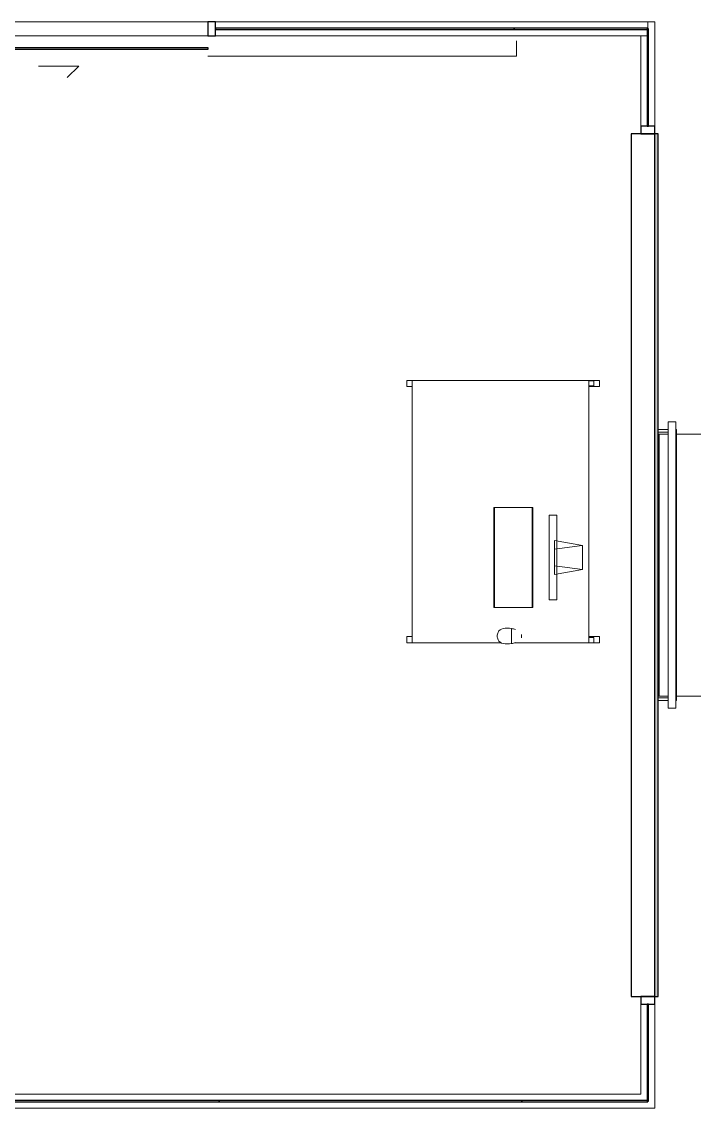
# Model space of a CAD drawing. Header units: millimetres. Extents: x -64292 to 329, y -3854 to 56761.
# Drawn here: x -22670 to -19335, y 13598 to 18989 of the extents above; entities that cross this region are included whole.
import ezdxf

# ---------------------------------------------------------------- set-up
doc = ezdxf.new("R2010")
doc.units = ezdxf.units.MM
doc.header["$MEASUREMENT"] = 0
for name, color, linetype, lineweight in [('A-DETL-GENF', 92, 'Continuous', 13), ('A-DOOR', 31, 'Continuous', 13), ('A-GLAZ-CURT', 52, 'Continuous', 13), ('A-GLAZ-CWMG', 51, 'Continuous', 13), ('A-WALL-PATT', 111, 'Continuous', 13), ('E-ELEC-EQPM', 71, 'Continuous', 13), ('I-FURN', 30, 'Continuous', 13), ('I-WALL', 2, 'Continuous', 13), ('Q-CASE', 31, 'Continuous', 13), ('Q-SPCQ', 91, 'Continuous', 13)]:
    doc.layers.add(name, color=color, linetype=linetype, lineweight=lineweight)

# ---------------------------------------------------------------- blocks, each defined once
blk = doc.blocks.new('System Panel - Glazed 6mm_Centre-9908075-GA PLAN - LEVEL 11')
at = {"layer": 'A-GLAZ-CURT', "lineweight": 30}
for p, q in [((241, 3), (-241, 3)), ((-241, 3), (-241, -3)), ((241, -3), (241, 3)), ((-241, -3), (241, -3))]:
    blk.add_line(p, q, dxfattribs=at)
blk = doc.blocks.new('Electrical Equipment_Fixed TV Screen_SCR-002 - SCR-002_10-9916045-GA PLAN - LEVEL 11')
at = {"layer": 'E-ELEC-EQPM'}
for p, q in [((-234, 0), (-234, -50.8)), ((-221.2, 0), (-221.2, -50.8)), ((1097.2, 0), (-221.2, 0)), ((1097.2, -50.8), (1097.2, 0)), ((-234, -50.8), (-272, -50.8)), ((-272, -50.8), (-272, -88.9)), ((-221.2, -50.8), (-272, -50.8)), ((-272, -50.8), (-272, -88.9)), ((1148, -50.8), (-272, -50.8)), ((-272, -50.8), (-272, -88.9)), ((1109.9, 0), (-234, 0)), ((1097.2, -50.8), (-221.2, -50.8)), ((867.2, 0), (-92.8, 0)), ((1148, -50.8), (1097.2, -50.8)), ((1109.9, -50.8), (1109.9, 0)), ((1148, -50.8), (1109.9, -50.8)), ((1148, -88.9), (1148, -50.8)), ((1148, -88.9), (1148, -50.8)), ((1148, -88.9), (1148, -50.8)), ((-272, -88.9), (-234, -88.9)), ((-272, -88.9), (1148, -88.9)), ((-272, -88.9), (1148, -88.9)), ((-234, -88.9), (-234, -92.3)), ((-234, -92.3), (1109.9, -92.3)), ((1109.9, -88.9), (1148, -88.9)), ((1109.9, -92.3), (1109.9, -88.9))]:
    blk.add_line(p, q, dxfattribs=at)
blk = doc.blocks.new('EEQ-PC-Monitor-_-Keyboard - WEQ-05-9001072-GA PLAN - LEVEL 11')
at = {"layer": 'E-ELEC-EQPM'}
for p, q in [((-210, -128.2), (-210, -165.3)), ((210, -128.2), (-210, -128.2)), ((210, -128.2), (210, -165.3)), ((-210, -165.3), (210, -165.3))]:
    blk.add_line(p, q, dxfattribs=at)
at = {"layer": 'I-FURN'}
for p, q in [((-84.2, -139.9), (-59.5, 0)), ((-59.5, 0), (59.5, -0.1)), ((-41.6, -139.9), (-59.3, -1.4)), ((41.6, -139.9), (59.5, -0.1)), ((59.5, -0.1), (84.2, -139.9)), ((84.2, -139.9), (-84.2, -139.9))]:
    blk.add_line(p, q, dxfattribs=at)
at = {"layer": 'Q-SPCQ'}
for p, q in [((247.3, -247.1), (-248, -247.1)), ((-248, -249.4), (-248, -247.1)), ((-248, -436.8), (-248, -249.4)), ((-248, -249.4), (247.3, -249.4)), ((247.3, -247.1), (247.3, -249.4)), ((247.3, -249.4), (247.3, -436.8)), ((380.9, -302.5), (398.2, -302.5)), ((352, -352.7), (427.1, -352.7)), ((352.1, -351.9), (427, -351.9)), ((352.9, -351.9), (352.9, -352.7)), ((352.9, -352.7), (352.9, -351.9)), ((426.2, -352.7), (426.2, -351.9)), ((426.2, -351.9), (426.2, -352.7)), ((-248, -439.9), (-248, -436.8)), ((247.3, -436.8), (-248, -436.8)), ((-248, -439.9), (247.3, -439.9)), ((247.3, -436.8), (247.3, -439.9))]:
    blk.add_line(p, q, dxfattribs=at)
for centre, radius, start, end in [((474.9, -373), 124.6, 170.6435, 189.7343), ((432.5, -365.7), 81.5, 156.5946, 170.2657), ((346.6, -365.7), 81.5, 9.7343, 23.4054), ((304.2, -373), 124.6, 350.2657, 9.3565), ((385.9, -388.2), 34.3, 189.7343, 244.5006), ((393.6, -372), 52.3, 244.5006, 265.4994), ((385.4, -372), 52.3, 274.5006, 295.4994), ((393.2, -388.2), 34.3, 295.4994, 350.2657)]:
    blk.add_arc(centre, radius, start, end, dxfattribs=at)
blk = doc.blocks.new('BVN_Joinery_FLAT STORE_JO-N-13 - BVN_Joinery_FLAT STORE_JO-N-13-8349981-GA PLAN - LEVEL 11')
at = {"layer": 'Q-CASE'}
for p, q in [((-581.5, 27.5), (-611.5, 27.5)), ((-611.5, -25), (-611.5, 27.5)), ((-585.3, 0), (-610.3, 0)), ((-585.3, -25), (-585.3, 0)), ((-581.5, 27.5), (-581.5, -25)), ((689.7, 27.5), (659.7, 27.5)), ((659.7, -25), (659.7, 27.5)), ((664.7, 0), (664.7, -25)), ((689.7, 0), (664.7, 0)), ((689.7, 27.5), (689.7, 0.1)), ((689.7, -25), (689.7, 0)), ((-611.5, -25), (-611.5, -900)), ((689.7, -25), (-611.5, -25)), ((-610.3, 0), (-610.3, -25)), ((689.7, -392.3), (689.7, -25)), ((689.7, -900), (689.7, -460.8)), ((-611.5, -900), (689.7, -900)), ((-611.5, -927.5), (-611.5, -900.1)), ((-581.5, -900.1), (-581.5, -927.5)), ((659.7, -927.5), (659.7, -900.1)), ((689.7, -900.1), (689.7, -927.5)), ((-611.5, -927.5), (-581.5, -927.5)), ((659.7, -927.5), (689.7, -927.5))]:
    blk.add_line(p, q, dxfattribs=at)
blk = doc.blocks.new('Rectangular Mullion - JEB_15 x 70mm-10456279-GA PLAN - LEVEL 11')
at = {"layer": 'A-GLAZ-CWMG'}
for p, q in [((-19599.6, 14114.9), (-19599.6, 13667.9)), ((-19529.6, 14114.9), (-19529.6, 13597.9))]:
    blk.add_line(p, q, dxfattribs=at)
blk = doc.blocks.new('System Panel - Glazed 6mm_Centre-9906496-GA PLAN - LEVEL 11')
at = {"layer": 'A-GLAZ-CURT', "lineweight": 30}
for p, q in [((750, 3), (-750, 3)), ((-750, 3), (-750, -3)), ((750, -3), (750, 3)), ((-750, -3), (750, -3))]:
    blk.add_line(p, q, dxfattribs=at)
blk = doc.blocks.new('System Panel - Glazed 6mm_Centre-10456283-GA PLAN - LEVEL 11')
at = {"layer": 'A-GLAZ-CURT', "lineweight": 30}
for p, q in [((312.7, 3), (-312.7, 3)), ((-312.7, 3), (-312.7, -3)), ((312.7, -3), (312.7, 3)), ((-312.7, -3), (312.7, -3))]:
    blk.add_line(p, q, dxfattribs=at)
blk = doc.blocks.new('DCW_Door_Glass Sliding Single - DCW_Door_Glass Sliding Single-9906524-GA PLAN - LEVEL 11')
at = {"layer": 'A-DETL-GENF'}
for p, q in [((-100, -185), (100, -185)), ((100, -185), (43.4, -241.6))]:
    blk.add_line(p, q, dxfattribs=at)
at = {"layer": 'A-DOOR', "lineweight": 30}
for p, q in [((-740.5, -92.5), (740.5, -92.5)), ((-740.5, -102.5), (-740.5, -92.5)), ((740.5, -102.5), (-740.5, -102.5)), ((740.5, -92.5), (740.5, -102.5))]:
    blk.add_line(p, q, dxfattribs=at)
at = {"layer": 'A-DOOR'}
for p, q in [((2271.5, -135), (2271.5, -60)), ((740.5, -135), (2271.5, -135))]:
    blk.add_line(p, q, dxfattribs=at)
blk = doc.blocks.new('System Panel - Glazed 6mm_Centre-9906520-GA PLAN - LEVEL 11')
at = {"layer": 'A-GLAZ-CURT', "lineweight": 30}
for p, q in [((740.5, 3), (-740.5, 3)), ((-740.5, 3), (-740.5, -3)), ((740.5, -3), (740.5, 3)), ((-740.5, -3), (740.5, -3))]:
    blk.add_line(p, q, dxfattribs=at)
blk = doc.blocks.new('Rectangular Mullion - JEB_15 x 70mm-9906491-GA PLAN - LEVEL 11')
at = {"layer": 'A-GLAZ-CWMG'}
for p, q in [((-21690.1, 13667.9), (-23190.1, 13667.9)), ((-21690.1, 13597.9), (-23190.1, 13597.9))]:
    blk.add_line(p, q, dxfattribs=at)
blk = doc.blocks.new('Rectangular Mullion - JEB_15 x 70mm-10456280-GA PLAN - LEVEL 11')
at = {"layer": 'A-GLAZ-CWMG'}
for p, q in [((-19599.6, 13667.9), (-20190.1, 13667.9)), ((-19529.6, 13597.9), (-20190.1, 13597.9))]:
    blk.add_line(p, q, dxfattribs=at)
blk = doc.blocks.new('Rectangular Mullion - JEB_15 x 70mm-9906518-GA PLAN - LEVEL 11')
at = {"layer": 'A-GLAZ-CWMG'}
for p, q in [((-21746.8, 18988.5), (-23227.8, 18988.5)), ((-21746.8, 18918.5), (-23227.8, 18918.5))]:
    blk.add_line(p, q, dxfattribs=at)
blk = doc.blocks.new('Rectangular Mullion - JEB_15 x 70mm-9906517-GA PLAN - LEVEL 11')
at = {"layer": 'A-GLAZ-CWMG'}
for p, q in [((-23227.8, 18988.5), (-24708.8, 18988.5)), ((-23227.8, 18918.5), (-24708.8, 18918.5))]:
    blk.add_line(p, q, dxfattribs=at)
blk = doc.blocks.new('System Panel - Glazed 6mm_Centre-10456326-GA PLAN - LEVEL 11')
at = {"layer": 'A-GLAZ-CURT', "lineweight": 30}
for p, q in [((331.6, 3), (-331.6, 3)), ((-331.6, 3), (-331.6, -3)), ((331.6, -3), (331.6, 3)), ((-331.6, -3), (331.6, -3))]:
    blk.add_line(p, q, dxfattribs=at)
blk = doc.blocks.new('Rectangular Mullion - JEB_15 x 70mm-10554891-GA PLAN - LEVEL 11')
at = {"layer": 'A-GLAZ-CWMG'}
for p, q in [((-19529.6, 18988.5), (-20227.8, 18988.5)), ((-19599.6, 18918.5), (-20227.8, 18918.5))]:
    blk.add_line(p, q, dxfattribs=at)
blk = doc.blocks.new('Rectangular Mullion - JEB_38 x 70mm-9906348-GA PLAN - LEVEL 11')
at = {"layer": 'A-GLAZ-CWMG', "lineweight": 30}
for p, q in [((-19, 35), (19, 35)), ((-19, -35), (-19, 35)), ((19, 35), (19, -35)), ((19, -35), (-19, -35))]:
    blk.add_line(p, q, dxfattribs=at)
blk = doc.blocks.new('System Panel - Glazed 6mm_Centre-10554889-GA PLAN - LEVEL 11')
at = {"layer": 'A-GLAZ-CURT', "lineweight": 30}
for p, q in [((241.5, 3), (-241.5, 3)), ((-241.5, 3), (-241.5, -3)), ((241.5, -3), (241.5, 3)), ((-241.5, -3), (241.5, -3))]:
    blk.add_line(p, q, dxfattribs=at)
blk = doc.blocks.new('Rectangular Mullion - JEB_15 x 70mm-10554890-GA PLAN - LEVEL 11')
at = {"layer": 'A-GLAZ-CWMG'}
for p, q in [((-19529.6, 18988.5), (-19529.6, 18470.6)), ((-19599.6, 18918.5), (-19599.6, 18470.6))]:
    blk.add_line(p, q, dxfattribs=at)
blk = doc.blocks.new('Rectangular Mullion - JEB_38 x 70mm-9907649-GA PLAN - LEVEL 11')
at = {"layer": 'A-GLAZ-CWMG', "lineweight": 30}
for p, q in [((-38, 35), (0, 35)), ((-38, -35), (-38, 35)), ((0, 35), (0, -35)), ((0, -35), (-38, -35))]:
    blk.add_line(p, q, dxfattribs=at)
blk = doc.blocks.new('Rectangular Mullion - JEB_38 x 70mm-9904427-GA PLAN - LEVEL 11')
at = {"layer": 'A-GLAZ-CWMG', "lineweight": 30}
for p, q in [((0, 35), (-38, 35)), ((-38, 35), (-38, -35)), ((0, -35), (0, 35)), ((-38, -35), (0, -35))]:
    blk.add_line(p, q, dxfattribs=at)
blk = doc.blocks.new('BVN_Project Room North Shelf - JO-N-31-V298-GA PLAN - LEVEL 11')
at = {"layer": 'Q-CASE'}
for p, q in [((-605.3, -53.5), (-605.3, -48.5)), ((694.7, -48.5), (-605.3, -48.5)), ((-605.3, -211.1), (-605.3, -53.5)), ((694.7, -53.5), (-605.3, -53.5)), ((694.7, -48.5), (694.7, -53.5)), ((694.7, -53.5), (694.7, -211.1)), ((-605.3, -293.5), (-605.3, -249.2)), ((694.7, -249.2), (694.7, -293.5)), ((-605.3, -298.5), (-605.3, -293.5)), ((694.7, -293.5), (-605.3, -293.5)), ((-605.3, -298.5), (694.7, -298.5)), ((694.7, -293.5), (694.7, -298.5))]:
    blk.add_line(p, q, dxfattribs=at)
blk = doc.blocks.new('DCW_Door_Glass Sliding Single - DCW_Door_Glass Sliding Single-V324-GA PLAN - LEVEL 11')
at = {"layer": 'A-DETL-GENF'}
for p, q in [((-100, -185), (100, -185)), ((100, -185), (43.4, -241.6))]:
    blk.add_line(p, q, dxfattribs=at)
at = {"layer": 'A-DOOR', "lineweight": 30}
for p, q in [((-740.5, -92.5), (740.5, -92.5)), ((-740.5, -102.5), (-740.5, -92.5)), ((740.5, -102.5), (-740.5, -102.5)), ((740.5, -92.5), (740.5, -102.5))]:
    blk.add_line(p, q, dxfattribs=at)
at = {"layer": 'A-DOOR'}
for p, q in [((2271.5, -135), (2271.5, -60)), ((740.5, -135), (2271.5, -135))]:
    blk.add_line(p, q, dxfattribs=at)
blk = doc.blocks.new('System Panel - Glazed 6mm_Centre-V321-GA PLAN - LEVEL 11')
at = {"layer": 'A-GLAZ-CURT', "lineweight": 30}
for p, q in [((740.5, 3), (-740.5, 3)), ((-740.5, 3), (-740.5, -3)), ((740.5, -3), (740.5, 3)), ((-740.5, -3), (740.5, -3))]:
    blk.add_line(p, q, dxfattribs=at)
blk = doc.blocks.new('Rectangular Mullion - JEB_15 x 70mm-V326-GA PLAN - LEVEL 11')
at = {"layer": 'A-GLAZ-CWMG'}
for p, q in [((-21746.8, 18988.5), (-23227.8, 18988.5)), ((-21746.8, 18918.5), (-23227.8, 18918.5))]:
    blk.add_line(p, q, dxfattribs=at)
blk = doc.blocks.new('Rectangular Mullion - JEB_15 x 70mm-V325-GA PLAN - LEVEL 11')
at = {"layer": 'A-GLAZ-CWMG'}
for p, q in [((-23227.8, 18988.5), (-24708.8, 18988.5)), ((-23227.8, 18918.5), (-24708.8, 18918.5))]:
    blk.add_line(p, q, dxfattribs=at)
blk = doc.blocks.new('System Panel - Glazed 6mm_Centre-V327-GA PLAN - LEVEL 11')
at = {"layer": 'A-GLAZ-CURT', "lineweight": 30}
for p, q in [((331.6, 3), (-331.6, 3)), ((-331.6, 3), (-331.6, -3)), ((331.6, -3), (331.6, 3)), ((-331.6, -3), (331.6, -3))]:
    blk.add_line(p, q, dxfattribs=at)
blk = doc.blocks.new('Rectangular Mullion - JEB_15 x 70mm-10456327-GA PLAN - LEVEL 11')
at = {"layer": 'A-GLAZ-CWMG'}
for p, q in [((-19564.6, 18988.5), (-20227.8, 18988.5)), ((-19564.6, 18988.5), (-19564.6, 18956.5)), ((-19567.6, 18918.5), (-20227.8, 18918.5))]:
    blk.add_line(p, q, dxfattribs=at)
blk = doc.blocks.new('Rectangular Mullion - JEB_38 x 70mm-V329-GA PLAN - LEVEL 11')
at = {"layer": 'A-GLAZ-CWMG', "lineweight": 30}
for p, q in [((-19, 35), (19, 35)), ((-19, -35), (-19, 35)), ((19, 35), (19, -35)), ((19, -35), (-19, -35))]:
    blk.add_line(p, q, dxfattribs=at)

msp = doc.modelspace()

# ---------------------------------------------------------------- hatches: boundary and pattern name
at = {"layer": 'A-WALL-PATT'}
msp.add_hatch(color=256, dxfattribs=at).paths.add_polyline_path([(-19529.6, 14152.9), (-19529.6, 15887.3), (-19529.6, 18432.6), (-19514.6, 18432.6), (-19514.6, 14152.9)])

# ---------------------------------------------------------------- linework, layer by layer
at = {"layer": 'I-WALL', "lineweight": 30}
for p, q in [((-19514.6, 18432.6), (-19647.6, 18432.6)), ((-19647.6, 18432.6), (-19647.6, 14152.9)), ((-19529.6, 14152.9), (-19529.6, 18432.6)), ((-19514.6, 14152.9), (-19514.6, 18432.6)), ((-19647.6, 14152.9), (-19514.6, 14152.9))]:
    msp.add_line(p, q, dxfattribs=at)

# ---------------------------------------------------------------- block references
at = {"layer": 'A-DOOR'}
for name in ['DCW_Door_Glass Sliding Single - DCW_Door_Glass Sliding Single-9906524-GA PLAN - LEVEL 11', 'DCW_Door_Glass Sliding Single - DCW_Door_Glass Sliding Single-V324-GA PLAN - LEVEL 11']:
    msp.add_blockref(name, (-22487.3, 18953.5), dxfattribs=at)
at = {"layer": 'A-GLAZ-CURT'}
for name, p in [('System Panel - Glazed 6mm_Centre-9906520-GA PLAN - LEVEL 11', (-20968.3, 18953.5)), ('System Panel - Glazed 6mm_Centre-V321-GA PLAN - LEVEL 11', (-20968.3, 18953.5)), ('System Panel - Glazed 6mm_Centre-10456326-GA PLAN - LEVEL 11', (-19896.2, 18953.5)), ('System Panel - Glazed 6mm_Centre-V327-GA PLAN - LEVEL 11', (-19896.2, 18953.5)), ('System Panel - Glazed 6mm_Centre-9906496-GA PLAN - LEVEL 11', (-22440.1, 13632.9)), ('System Panel - Glazed 6mm_Centre-9906496-GA PLAN - LEVEL 11', (-20940.1, 13632.9)), ('System Panel - Glazed 6mm_Centre-10456283-GA PLAN - LEVEL 11', (-19877.3, 13632.9))]:
    msp.add_blockref(name, p, dxfattribs=at)
for name, p, rotation in [('System Panel - Glazed 6mm_Centre-10554889-GA PLAN - LEVEL 11', (-19564.6, 18712.1), 89.99999999999993), ('System Panel - Glazed 6mm_Centre-9908075-GA PLAN - LEVEL 11', (-19564.6, 13873.9), 90)]:
    msp.add_blockref(name, p, dxfattribs=dict(at, rotation=rotation))
at = {"layer": 'A-GLAZ-CWMG'}
for name, p in [('Rectangular Mullion - JEB_15 x 70mm-9906518-GA PLAN - LEVEL 11', (0, 0)), ('Rectangular Mullion - JEB_15 x 70mm-V326-GA PLAN - LEVEL 11', (0, 0)), ('Rectangular Mullion - JEB_15 x 70mm-9906517-GA PLAN - LEVEL 11', (3000, 0)), ('Rectangular Mullion - JEB_15 x 70mm-V325-GA PLAN - LEVEL 11', (3000, 0)), ('Rectangular Mullion - JEB_15 x 70mm-10554891-GA PLAN - LEVEL 11', (0, 0)), ('Rectangular Mullion - JEB_15 x 70mm-10456327-GA PLAN - LEVEL 11', (0, 0)), ('Rectangular Mullion - JEB_15 x 70mm-10554890-GA PLAN - LEVEL 11', (0, 0)), ('Rectangular Mullion - JEB_15 x 70mm-10456279-GA PLAN - LEVEL 11', (0, 0)), ('Rectangular Mullion - JEB_15 x 70mm-9906491-GA PLAN - LEVEL 11', (0, 0)), ('Rectangular Mullion - JEB_15 x 70mm-9906491-GA PLAN - LEVEL 11', (1500, 0)), ('Rectangular Mullion - JEB_15 x 70mm-10456280-GA PLAN - LEVEL 11', (0, 0))]:
    msp.add_blockref(name, p, dxfattribs=at)
at = {"layer": 'A-GLAZ-CWMG', "extrusion": (0, 0, -1)}
for name, p, rotation in [('Rectangular Mullion - JEB_38 x 70mm-9906348-GA PLAN - LEVEL 11', (21727.8, 18953.5), 180), ('Rectangular Mullion - JEB_38 x 70mm-V329-GA PLAN - LEVEL 11', (21727.8, 18953.5), 180), ('Rectangular Mullion - JEB_38 x 70mm-9907649-GA PLAN - LEVEL 11', (19564.6, 14152.9), 90)]:
    msp.add_blockref(name, p, dxfattribs=dict(at, rotation=rotation))
at = {"layer": 'A-GLAZ-CWMG', "rotation": 269.9999999999999}
msp.add_blockref('Rectangular Mullion - JEB_38 x 70mm-9904427-GA PLAN - LEVEL 11', (-19564.6, 18432.6), dxfattribs=at)
at = {"layer": 'E-ELEC-EQPM'}
for name, p, rotation in [('Electrical Equipment_Fixed TV Screen_SCR-002 - SCR-002_10-9916045-GA PLAN - LEVEL 11', (-19514.6, 15854.8), 89.99999999999994), ('EEQ-PC-Monitor-_-Keyboard - WEQ-05-9001072-GA PLAN - LEVEL 11', (-19888.6, 16330.1), 270)]:
    msp.add_blockref(name, p, dxfattribs=dict(at, rotation=rotation))
at = {"layer": 'Q-CASE'}
for name, p, rotation in [('BVN_Joinery_FLAT STORE_JO-N-13 - BVN_Joinery_FLAT STORE_JO-N-13-8349981-GA PLAN - LEVEL 11', (-19833.1, 16597.4), 270.0000000000009), ('BVN_Project Room North Shelf - JO-N-31-V298-GA PLAN - LEVEL 11', (-19214.6, 16337.3), 269.9999999999995)]:
    msp.add_blockref(name, p, dxfattribs=dict(at, rotation=rotation))

doc.saveas('drawing.dxf')
